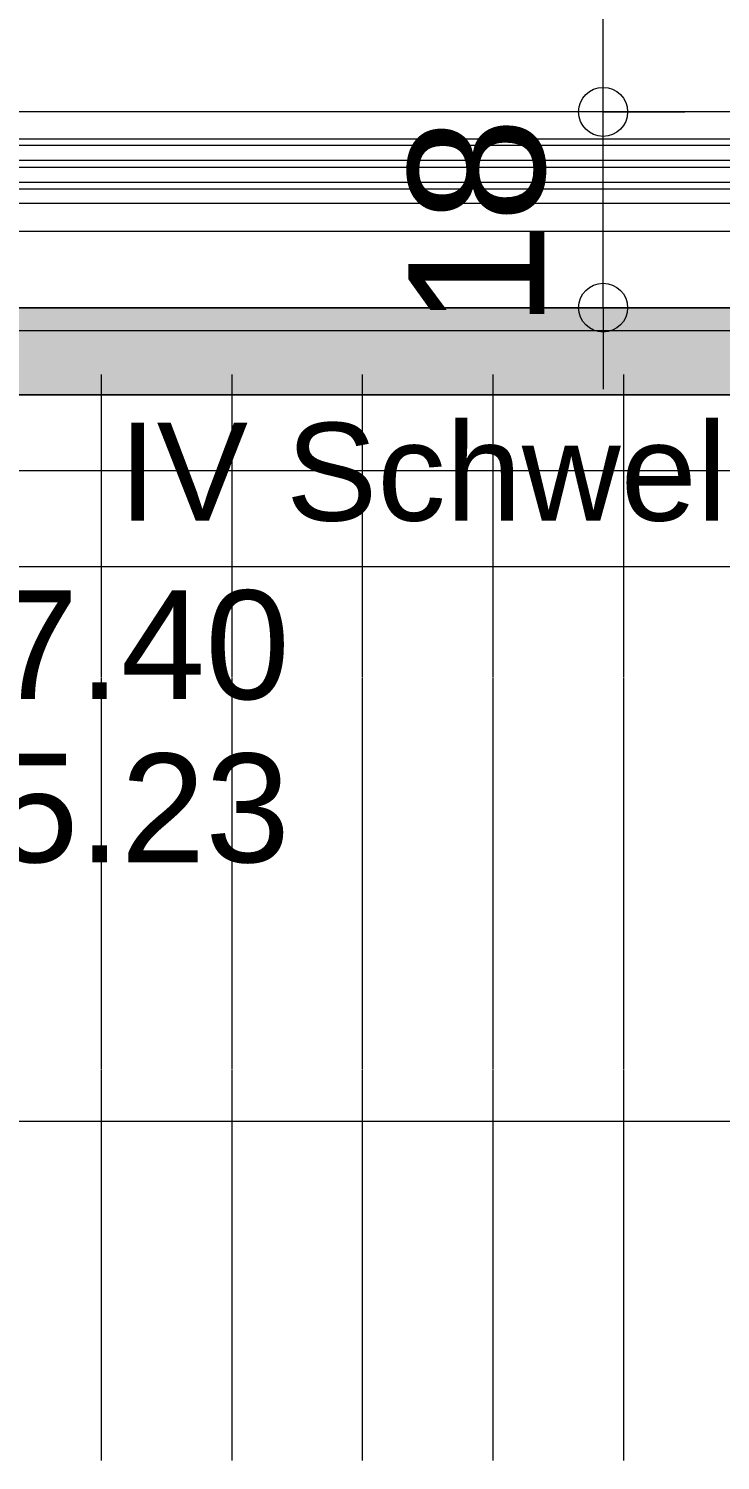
# Model space of a CAD drawing. Header units: metres. Extents: x 0.003 to 0.843, y 0.003 to 0.597.
# Drawn here: x 0.53881 to 0.55151, y 0.1414 to 0.16773 of the extents above; entities that cross this region are included whole.
import ezdxf

# ---------------------------------------------------------------- set-up
doc = ezdxf.new("R2010")
doc.units = ezdxf.units.M
for name, pattern in [('AUSGEZOGEN', [0]), ('LINIE_23', [0.0079, 0.004, -0.0013, 0, -0.0013, 0, -0.0013]), ('STRICHLINIE', [19.05, 12.7, -6.35]), ('STRICHPUNKT', [25.4, 12.7, -6.35, 0, -6.35])]:
    doc.linetypes.add(name, pattern=pattern)
for name, color, linetype, lineweight in [('Ausbau Raeume', 7, 'AUSGEZOGEN', 18), ('Bauachsen grob', 7, 'STRICHPUNKT', 13), ('Bodenplatte', 7, 'AUSGEZOGEN', 18), ('Decke', 7, 'AUSGEZOGEN', 35), ('Fenster', 7, 'AUSGEZOGEN', 18), ('Rolladen', 7, 'AUSGEZOGEN', 13), ('Text Koten', 7, 'AUSGEZOGEN', 25), ('Text Werkplan Ausfuehrung', 7, 'AUSGEZOGEN', 25), ('Wand Beton bewehrt', 7, 'AUSGEZOGEN', 35), ('Werkplan- Ausfuehrungsmasse', 7, 'AUSGEZOGEN', 13)]:
    doc.layers.add(name, color=color, linetype=linetype, lineweight=lineweight)
doc.styles.add('ARIAL', font='ARIAL.TTF')

msp = doc.modelspace()

# ---------------------------------------------------------------- hatches: boundary and pattern name
at = {"layer": 'Bodenplatte', "linetype": 'AUSGEZOGEN', "lineweight": 13}
msp.add_hatch(color=71, dxfattribs=at).paths.add_polyline_path([(0.32236, 0.162597), (0.32236, 0.160997), (0.63436, 0.160997), (0.63436, 0.162597)])

# ---------------------------------------------------------------- linework, layer by layer
at = {"layer": 'Ausbau Raeume', "color": 254, "linetype": 'AUSGEZOGEN', "lineweight": 18}
for p, q in [((0.540142, 0.155803), (0.540142, 0.161371)), ((0.542542, 0.155803), (0.542542, 0.161371)), ((0.544942, 0.155803), (0.544942, 0.161371)), ((0.547342, 0.155803), (0.547342, 0.161371)), ((0.549742, 0.155803), (0.549742, 0.161371)), ((0.540142, 0.148603), (0.540142, 0.155789)), ((0.542542, 0.148603), (0.542542, 0.155789)), ((0.544942, 0.148603), (0.544942, 0.155789)), ((0.547342, 0.148603), (0.547342, 0.155789)), ((0.549742, 0.148603), (0.549742, 0.155789)), ((0.540142, 0.141403), (0.540142, 0.148589)), ((0.542542, 0.141403), (0.542542, 0.148589)), ((0.544942, 0.141403), (0.544942, 0.148589)), ((0.547342, 0.141403), (0.547342, 0.148589)), ((0.549742, 0.141403), (0.549742, 0.148589))]:
    msp.add_line(p, q, dxfattribs=at)
at = {"layer": 'Bauachsen grob', "color": 32, "linetype": 'LINIE_23', "lineweight": 25, "true_color": 0xc36e14}
msp.add_line((0.2294, 0.164597), (0.73132, 0.164597), dxfattribs=at)
at = {"layer": 'Bodenplatte', "color": 92, "linetype": 'STRICHLINIE', "lineweight": 18}
for p, q in [((0.63436, 0.162597), (0.32236, 0.162597)), ((0.31916, 0.160997), (0.63756, 0.160997))]:
    msp.add_line(p, q, dxfattribs=at)
at = {"layer": 'Decke', "color": 92, "linetype": 'STRICHPUNKT', "lineweight": 18}
for p, q in [((0.32236, 0.162597), (0.63436, 0.162597)), ((0.63756, 0.160997), (0.31916, 0.160997))]:
    msp.add_line(p, q, dxfattribs=at)
at = {"layer": 'Fenster', "color": 7, "linetype": 'AUSGEZOGEN', "lineweight": 13}
for p, q in [((0.56244, 0.166197), (0.53452, 0.166197)), ((0.53426, 0.165701), (0.5627, 0.165701)), ((0.5627, 0.165581), (0.53426, 0.165581)), ((0.5627, 0.165301), (0.53426, 0.165301)), ((0.53426, 0.165181), (0.5627, 0.165181)), ((0.5627, 0.164901), (0.53426, 0.164901)), ((0.53426, 0.164781), (0.5627, 0.164781)), ((0.534556, 0.164517), (0.562404, 0.164517)), ((0.563704, 0.162171), (0.534556, 0.162171))]:
    msp.add_line(p, q, dxfattribs=at)
at = {"layer": 'Rolladen', "color": 7, "linetype": 'STRICHPUNKT', "lineweight": 13}
for p, q in [((0.56446, 0.159597), (0.50316, 0.159597)), ((0.50316, 0.157837), (0.56446, 0.157837))]:
    msp.add_line(p, q, dxfattribs=at)
at = {"layer": 'Wand Beton bewehrt', "color": 180, "linetype": 'STRICHPUNKT', "lineweight": 13}
for p, q in [((0.56676, 0.163997), (0.50086, 0.163997)), ((0.50316, 0.162597), (0.56446, 0.162597))]:
    msp.add_line(p, q, dxfattribs=at)
at = {"layer": 'Werkplan- Ausfuehrungsmasse', "color": 7, "linetype": 'AUSGEZOGEN', "lineweight": 13}
for p, q in [((0.54936, 0.166197), (0.54786, 0.166197)), ((0.54936, 0.166197), (0.55086, 0.166197)), ((0.54936, 0.166197), (0.54936, 0.166197)), ((0.54936, 0.162597), (0.54936, 0.166197)), ((0.54936, 0.162597), (0.54786, 0.162597)), ((0.54936, 0.162597), (0.55086, 0.162597)), ((0.54936, 0.162597), (0.54936, 0.162597)), ((0.54936, 0.162597), (0.54936, 0.161097)), ((0.50316, 0.147637), (0.56446, 0.147637))]:
    msp.add_line(p, q, dxfattribs=at)
msp.add_lwpolyline([(0.54936, 0.166197), (0.54936, 0.191106), (0.54936, 0.191106), (0.54936, 0.206897), (0.54936, 0.206897), (0.54936, 0.276097)], dxfattribs=at)
for centre in [(0.54936, 0.166197), (0.54936, 0.162597)]:
    msp.add_circle(centre, 0.00045, dxfattribs=at)

# ---------------------------------------------------------------- texts
at = {"layer": 'Text Koten', "color": 7, "linetype": 'AUSGEZOGEN', "lineweight": 25, "char_height": 0.002, "width": 0.001, "attachment_point": 7, "style": 'ARIAL'}
for s, insert in [('uk\\~f.\\~St.\\~\\~:\\~+7.40', (0.52396, 0.155371)), ('ok\\~f.\\~Bo.\\~:\\~+5.23', (0.52396, 0.152371))]:
    msp.add_mtext(s, dxfattribs=dict(at, insert=insert))
at = {"layer": 'Text Werkplan Ausfuehrung', "color": 240, "linetype": 'AUSGEZOGEN', "lineweight": 25, "insert": (0.54046, 0.158655), "char_height": 0.0018, "width": 0.0009, "attachment_point": 7, "style": 'ARIAL'}
msp.add_mtext('IV\\~Schwelle', dxfattribs=at)
at = {"layer": 'Werkplan- Ausfuehrungsmasse', "color": 7, "linetype": 'AUSGEZOGEN', "lineweight": 13, "insert": (0.548317, 0.162216), "char_height": 0.0025, "width": 0.00125, "attachment_point": 7, "rotation": 90, "style": 'ARIAL'}
msp.add_mtext('18', dxfattribs=at)

doc.saveas('drawing.dxf')
